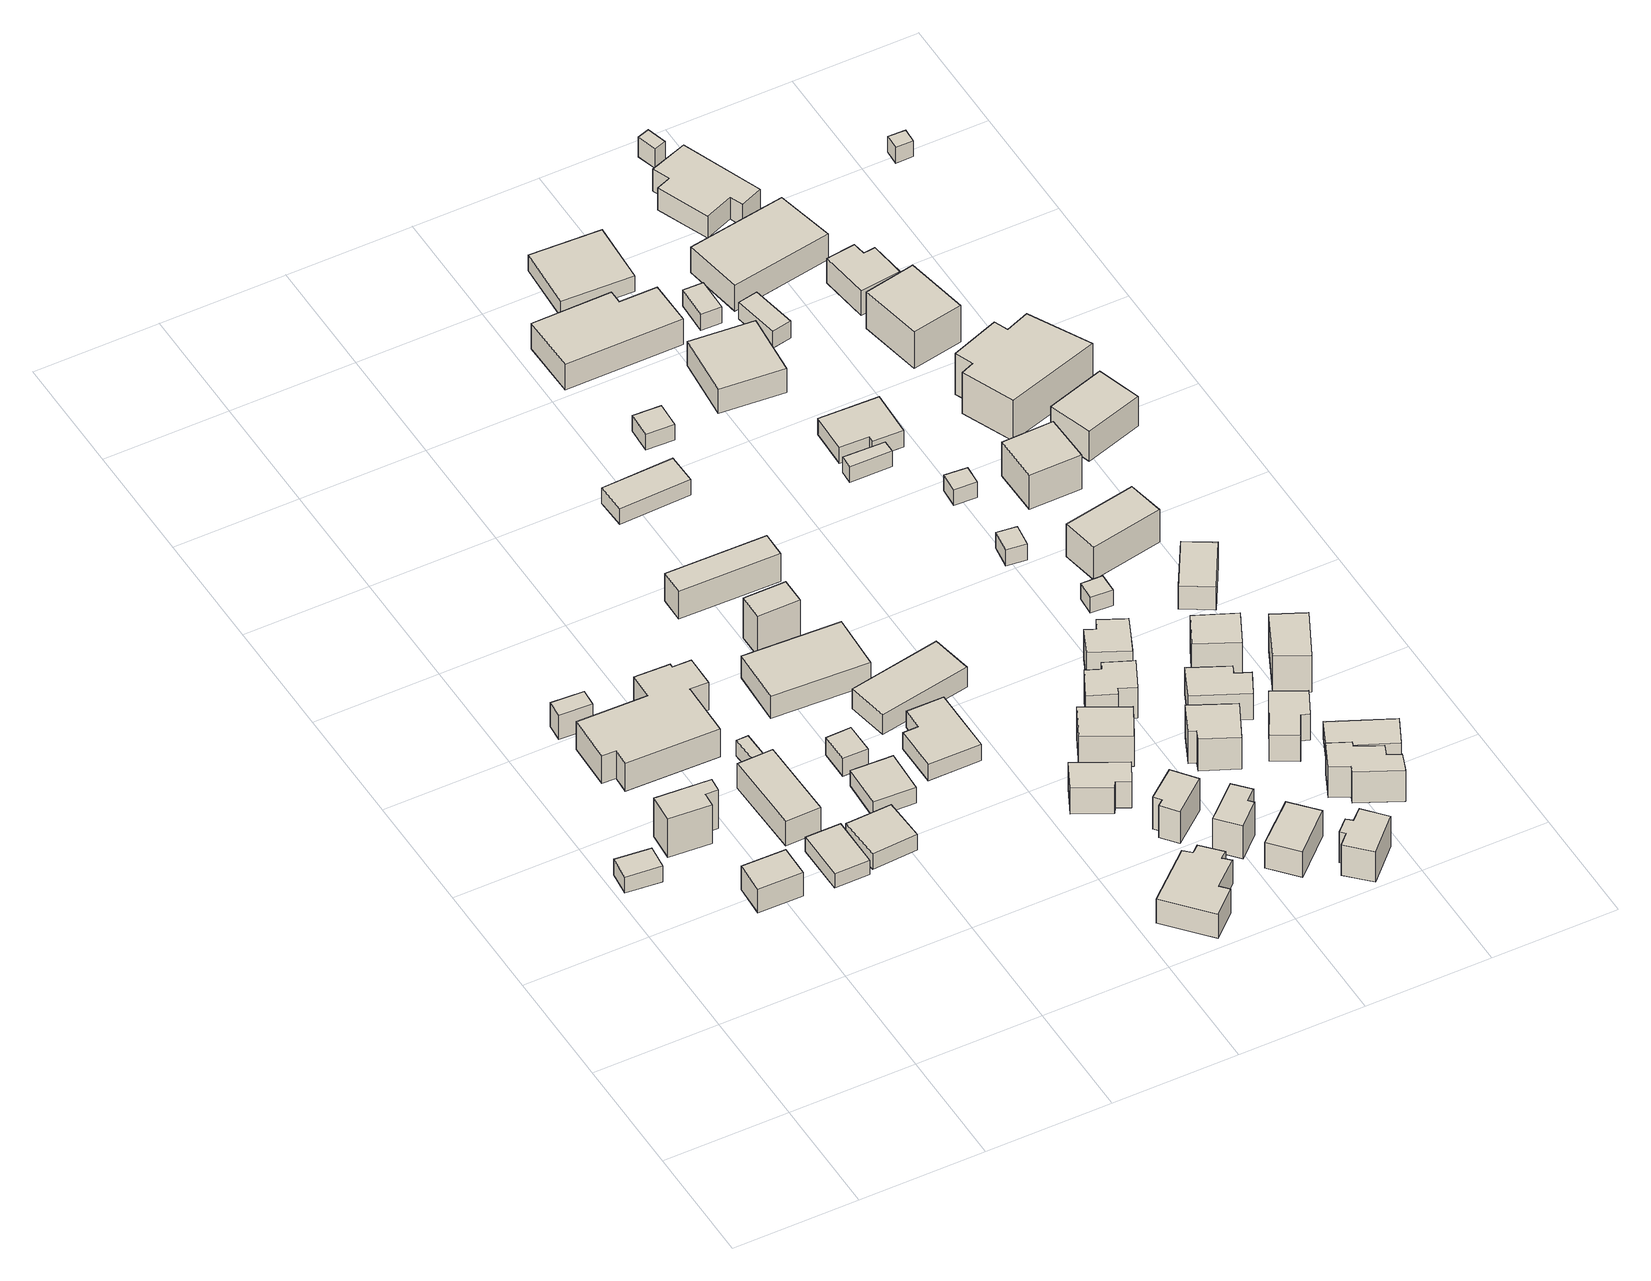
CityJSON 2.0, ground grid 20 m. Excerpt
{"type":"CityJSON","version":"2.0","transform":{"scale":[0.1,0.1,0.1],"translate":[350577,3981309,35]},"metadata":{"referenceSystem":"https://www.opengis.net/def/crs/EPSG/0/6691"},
"CityObjects":{
"building1":{"type":"Building","attributes":{"measuredHeight":3},"geometry":[{"type":"Solid","lod":"1","boundaries":[[[[0,1,2,3]],[[2,4,5,3]],[[1,6,4,2]],[[0,7,6,1]],[[3,5,7,0]],[[4,6,7,5]]]]}]},
"building2":{"type":"Building","attributes":{"荒川水系越辺川洪水浸水想定区域（計画規模）.規模":"L1","荒川水系越辺川洪水浸水想定区域（計画規模）.浸水ランク":"2","荒川水系越辺川洪水浸水想定区域（計画規模）.浸水深":0.8,"荒川水系越辺川洪水浸水想定区域（想定最大規模）.規模":"L2","荒川水系越辺川洪水浸水想定区域（想定最大規模）.浸水ランク":"2","荒川水系越辺川洪水浸水想定区域（想定最大規模）.浸水深":1.49,"measuredHeight":8.4},"geometry":[{"type":"Solid","lod":"1","boundaries":[[[[8,9,10,11,12,13]],[[12,14,15,13]],[[11,16,14,12]],[[10,17,16,11]],[[9,18,17,10]],[[8,19,18,9]],[[13,15,19,8]],[[14,16,17,18,19,15]]]]}]},
"building3":{"type":"Building","attributes":{"荒川水系越辺川洪水浸水想定区域（計画規模）.規模":"L1","荒川水系越辺川洪水浸水想定区域（計画規模）.浸水ランク":"2","荒川水系越辺川洪水浸水想定区域（計画規模）.浸水深":1.07,"荒川水系越辺川洪水浸水想定区域（想定最大規模）.規模":"L2","荒川水系越辺川洪水浸水想定区域（想定最大規模）.浸水ランク":"2","荒川水系越辺川洪水浸水想定区域（想定最大規模）.浸水深":1.75,"荒川水系越辺川洪水浸水想定区域（想定最大規模）.継続時間":19.93,"measuredHeight":5.6},"geometry":[{"type":"Solid","lod":"1","boundaries":[[[[20,21,22,23]],[[22,24,25,23]],[[21,26,24,22]],[[20,27,26,21]],[[23,25,27,20]],[[24,26,27,25]]]]}]},
"building4":{"type":"Building","attributes":{"荒川水系越辺川洪水浸水想定区域（計画規模）.規模":"L1","荒川水系越辺川洪水浸水想定区域（計画規模）.浸水ランク":"2","荒川水系越辺川洪水浸水想定区域（計画規模）.浸水深":1.29,"荒川水系越辺川洪水浸水想定区域（想定最大規模）.規模":"L2","荒川水系越辺川洪水浸水想定区域（想定最大規模）.浸水ランク":"2","荒川水系越辺川洪水浸水想定区域（想定最大規模）.浸水深":1.98,"measuredHeight":4.5},"geometry":[{"type":"Solid","lod":"1","boundaries":[[[[28,29,30,31]],[[30,32,33,31]],[[29,34,32,30]],[[28,35,34,29]],[[31,33,35,28]],[[32,34,35,33]]]]}]},
"building5":{"type":"Building","attributes":{"荒川水系越辺川洪水浸水想定区域（計画規模）.規模":"L1","荒川水系越辺川洪水浸水想定区域（計画規模）.浸水ランク":"2","荒川水系越辺川洪水浸水想定区域（計画規模）.浸水深":1.14,"荒川水系越辺川洪水浸水想定区域（想定最大規模）.規模":"L2","荒川水系越辺川洪水浸水想定区域（想定最大規模）.浸水ランク":"2","荒川水系越辺川洪水浸水想定区域（想定最大規模）.浸水深":1.83,"荒川水系越辺川洪水浸水想定区域（想定最大規模）.継続時間":22.01,"measuredHeight":7.7},"geometry":[{"type":"Solid","lod":"1","boundaries":[[[[36,37,38,39,40,41,42,43,44,45,46,47]],[[46,48,49,47]],[[45,50,48,46]],[[44,51,50,45]],[[43,52,51,44]],[[42,53,52,43]],[[41,54,53,42]],[[40,55,54,41]],[[39,56,55,40]],[[38,57,56,39]],[[37,58,57,38]],[[36,59,58,37]],[[47,49,59,36]],[[48,50,51,52,53,54,55,56,57,58,59,49]]]]}]},
"building6":{"type":"Building","attributes":{"荒川水系越辺川洪水浸水想定区域（計画規模）.規模":"L1","荒川水系越辺川洪水浸水想定区域（計画規模）.浸水ランク":"2","荒川水系越辺川洪水浸水想定区域（計画規模）.浸水深":1.1,"荒川水系越辺川洪水浸水想定区域（想定最大規模）.規模":"L2","荒川水系越辺川洪水浸水想定区域（想定最大規模）.浸水ランク":"2","荒川水系越辺川洪水浸水想定区域（想定最大規模）.浸水深":1.78,"荒川水系越辺川洪水浸水想定区域（想定最大規模）.継続時間":19.93,"measuredHeight":2.7},"geometry":[{"type":"Solid","lod":"1","boundaries":[[[[60,61,62,63]],[[62,64,65,63]],[[61,66,64,62]],[[60,67,66,61]],[[63,65,67,60]],[[64,66,67,65]]]]}]},
"building7":{"type":"Building","attributes":{"荒川水系越辺川洪水浸水想定区域（計画規模）.規模":"L1","荒川水系越辺川洪水浸水想定区域（計画規模）.浸水ランク":"2","荒川水系越辺川洪水浸水想定区域（計画規模）.浸水深":1.2,"荒川水系越辺川洪水浸水想定区域（想定最大規模）.規模":"L2","荒川水系越辺川洪水浸水想定区域（想定最大規模）.浸水ランク":"2","荒川水系越辺川洪水浸水想定区域（想定最大規模）.浸水深":1.89,"荒川水系越辺川洪水浸水想定区域（想定最大規模）.継続時間":21.36,"measuredHeight":5.9},"geometry":[{"type":"Solid","lod":"1","boundaries":[[[[68,69,70,71]],[[70,72,73,71]],[[69,74,72,70]],[[68,75,74,69]],[[71,73,75,68]],[[72,74,75,73]]]]}]},
"building8":{"type":"Building","attributes":{"荒川水系越辺川洪水浸水想定区域（計画規模）.規模":"L1","荒川水系越辺川洪水浸水想定区域（計画規模）.浸水ランク":"2","荒川水系越辺川洪水浸水想定区域（計画規模）.浸水深":1.24,"荒川水系越辺川洪水浸水想定区域（想定最大規模）.規模":"L2","荒川水系越辺川洪水浸水想定区域（想定最大規模）.浸水ランク":"2","荒川水系越辺川洪水浸水想定区域（想定最大規模）.浸水深":1.93,"荒川水系越辺川洪水浸水想定区域（想定最大規模）.継続時間":21.36,"measuredHeight":3},"geometry":[{"type":"Solid","lod":"1","boundaries":[[[[76,77,78,79]],[[78,80,81,79]],[[77,82,80,78]],[[76,83,82,77]],[[79,81,83,76]],[[80,82,83,81]]]]}]},
"building9":{"type":"Building","attributes":{"荒川水系越辺川洪水浸水想定区域（計画規模）.規模":"L1","荒川水系越辺川洪水浸水想定区域（計画規模）.浸水ランク":"2","荒川水系越辺川洪水浸水想定区域（計画規模）.浸水深":1.31,"荒川水系越辺川洪水浸水想定区域（想定最大規模）.規模":"L2","荒川水系越辺川洪水浸水想定区域（想定最大規模）.浸水ランク":"2","荒川水系越辺川洪水浸水想定区域（想定最大規模）.浸水深":1.99,"荒川水系越辺川洪水浸水想定区域（想定最大規模）.継続時間":19.93,"measuredHeight":3},"geometry":[{"type":"Solid","lod":"1","boundaries":[[[[84,85,86,87]],[[86,88,89,87]],[[85,90,88,86]],[[84,91,90,85]],[[87,89,91,84]],[[88,90,91,89]]]]}]},
"building10":{"type":"Building","attributes":{"荒川水系越辺川洪水浸水想定区域（計画規模）.規模":"L1","荒川水系越辺川洪水浸水想定区域（計画規模）.浸水ランク":"2","荒川水系越辺川洪水浸水想定区域（計画規模）.浸水深":1.28,"荒川水系越辺川洪水浸水想定区域（想定最大規模）.規模":"L2","荒川水系越辺川洪水浸水想定区域（想定最大規模）.浸水ランク":"2","荒川水系越辺川洪水浸水想定区域（想定最大規模）.浸水深":1.96,"荒川水系越辺川洪水浸水想定区域（想定最大規模）.継続時間":19.93,"measuredHeight":3},"geometry":[{"type":"Solid","lod":"1","boundaries":[[[[92,93,94,95]],[[94,96,97,95]],[[93,98,96,94]],[[92,99,98,93]],[[95,97,99,92]],[[96,98,99,97]]]]}]},
"building11":{"type":"Building","attributes":{"荒川水系越辺川洪水浸水想定区域（計画規模）.規模":"L1","荒川水系越辺川洪水浸水想定区域（計画規模）.浸水ランク":"2","荒川水系越辺川洪水浸水想定区域（計画規模）.浸水深":1.38,"荒川水系越辺川洪水浸水想定区域（想定最大規模）.規模":"L2","荒川水系越辺川洪水浸水想定区域（想定最大規模）.浸水ランク":"2","荒川水系越辺川洪水浸水想定区域（想定最大規模）.浸水深":2.07,"荒川水系越辺川洪水浸水想定区域（想定最大規模）.継続時間":21.36,"measuredHeight":3.4},"geometry":[{"type":"Solid","lod":"1","boundaries":[[[[100,101,102,103]],[[102,104,105,103]],[[101,106,104,102]],[[100,107,106,101]],[[103,105,107,100]],[[104,106,107,105]]]]}]},
"building12":{"type":"Building","attributes":{"荒川水系越辺川洪水浸水想定区域（計画規模）.規模":"L1","荒川水系越辺川洪水浸水想定区域（計画規模）.浸水ランク":"2","荒川水系越辺川洪水浸水想定区域（計画規模）.浸水深":1.11,"荒川水系越辺川洪水浸水想定区域（想定最大規模）.規模":"L2","荒川水系越辺川洪水浸水想定区域（想定最大規模）.浸水ランク":"2","荒川水系越辺川洪水浸水想定区域（想定最大規模）.浸水深":1.8,"荒川水系越辺川洪水浸水想定区域（想定最大規模）.継続時間":22.01,"measuredHeight":5.2},"geometry":[{"type":"Solid","lod":"1","boundaries":[[[[108,109,110,111]],[[110,112,113,111]],[[109,114,112,110]],[[108,115,114,109]],[[111,113,115,108]],[[112,114,115,113]]]]}]},
"building13":{"type":"Building","attributes":{"荒川水系越辺川洪水浸水想定区域（計画規模）.規模":"L1","荒川水系越辺川洪水浸水想定区域（計画規模）.浸水ランク":"2","荒川水系越辺川洪水浸水想定区域（計画規模）.浸水深":1.32,"荒川水系越辺川洪水浸水想定区域（想定最大規模）.規模":"L2","荒川水系越辺川洪水浸水想定区域（想定最大規模）.浸水ランク":"2","荒川水系越辺川洪水浸水想定区域（想定最大規模）.浸水深":2,"荒川水系越辺川洪水浸水想定区域（想定最大規模）.継続時間":22.01,"measuredHeight":7.7},"geometry":[{"type":"Solid","lod":"1","boundaries":[[[[116,117,118,119]],[[118,120,121,119]],[[117,122,120,118]],[[116,123,122,117]],[[119,121,123,116]],[[120,122,123,121]]]]}]},
"building14":{"type":"Building","attributes":{"荒川水系越辺川洪水浸水想定区域（計画規模）.規模":"L1","荒川水系越辺川洪水浸水想定区域（計画規模）.浸水ランク":"2","荒川水系越辺川洪水浸水想定区域（計画規模）.浸水深":1.25,"荒川水系越辺川洪水浸水想定区域（想定最大規模）.規模":"L2","荒川水系越辺川洪水浸水想定区域（想定最大規模）.浸水ランク":"2","荒川水系越辺川洪水浸水想定区域（想定最大規模）.浸水深":1.94,"荒川水系越辺川洪水浸水想定区域（想定最大規模）.継続時間":20.13,"measuredHeight":3.4},"geometry":[{"type":"Solid","lod":"1","boundaries":[[[[124,125,126,127,128,129]],[[128,130,131,129]],[[127,132,130,128]],[[126,133,132,127]],[[125,134,133,126]],[[124,135,134,125]],[[129,131,135,124]],[[130,132,133,134,135,131]]]]}]},
"building15":{"type":"Building","attributes":{"荒川水系越辺川洪水浸水想定区域（計画規模）.規模":"L1","荒川水系越辺川洪水浸水想定区域（計画規模）.浸水ランク":"2","荒川水系越辺川洪水浸水想定区域（計画規模）.浸水深":1.59,"荒川水系越辺川洪水浸水想定区域（想定最大規模）.規模":"L2","荒川水系越辺川洪水浸水想定区域（想定最大規模）.浸水ランク":"2","荒川水系越辺川洪水浸水想定区域（想定最大規模）.浸水深":2.27,"荒川水系越辺川洪水浸水想定区域（想定最大規模）.継続時間":71,"measuredHeight":7.1},"geometry":[{"type":"Solid","lod":"1","boundaries":[[[[136,137,138,139]],[[138,140,141,139]],[[137,142,140,138]],[[136,143,142,137]],[[139,141,143,136]],[[140,142,143,141]]]]}]},
"building16":{"type":"Building","attributes":{"荒川水系越辺川洪水浸水想定区域（計画規模）.規模":"L1","荒川水系越辺川洪水浸水想定区域（計画規模）.浸水ランク":"2","荒川水系越辺川洪水浸水想定区域（計画規模）.浸水深":1.01,"荒川水系越辺川洪水浸水想定区域（想定最大規模）.規模":"L2","荒川水系越辺川洪水浸水想定区域（想定最大規模）.浸水ランク":"2","荒川水系越辺川洪水浸水想定区域（想定最大規模）.浸水深":1.7,"荒川水系越辺川洪水浸水想定区域（想定最大規模）.継続時間":19.66,"measuredHeight":6.4},"geometry":[{"type":"Solid","lod":"1","boundaries":[[[[144,145,146,147,148,149,150,151,152,153]],[[152,154,155,153]],[[151,156,154,152]],[[150,157,156,151]],[[149,158,157,150]],[[148,159,158,149]],[[147,160,159,148]],[[146,161,160,147]],[[145,162,161,146]],[[144,163,162,145]],[[153,155,163,144]],[[154,156,157,158,159,160,161,162,163,155]]]]}]},
"building17":{"type":"Building","attributes":{"荒川水系越辺川洪水浸水想定区域（計画規模）.規模":"L1","荒川水系越辺川洪水浸水想定区域（計画規模）.浸水ランク":"2","荒川水系越辺川洪水浸水想定区域（計画規模）.浸水深":1.36,"荒川水系越辺川洪水浸水想定区域（想定最大規模）.規模":"L2","荒川水系越辺川洪水浸水想定区域（想定最大規模）.浸水ランク":"2","荒川水系越辺川洪水浸水想定区域（想定最大規模）.浸水深":2.05,"荒川水系越辺川洪水浸水想定区域（想定最大規模）.継続時間":20.13,"measuredHeight":5},"geometry":[{"type":"Solid","lod":"1","boundaries":[[[[164,165,166,167]],[[166,168,169,167]],[[165,170,168,166]],[[164,171,170,165]],[[167,169,171,164]],[[168,170,171,169]]]]}]},
"building18":{"type":"Building","attributes":{"荒川水系越辺川洪水浸水想定区域（計画規模）.規模":"L1","荒川水系越辺川洪水浸水想定区域（計画規模）.浸水ランク":"2","荒川水系越辺川洪水浸水想定区域（計画規模）.浸水深":1.64,"荒川水系越辺川洪水浸水想定区域（想定最大規模）.規模":"L2","荒川水系越辺川洪水浸水想定区域（想定最大規模）.浸水ランク":"2","荒川水系越辺川洪水浸水想定区域（想定最大規模）.浸水深":2.33,"荒川水系越辺川洪水浸水想定区域（想定最大規模）.継続時間":71,"measuredHeight":3},"geometry":[{"type":"Solid","lod":"1","boundaries":[[[[172,173,174,175]],[[174,176,177,175]],[[173,178,176,174]],[[172,179,178,173]],[[175,177,179,172]],[[176,178,179,177]]]]}]},
"building19":{"type":"Building","attributes":{"荒川水系越辺川洪水浸水想定区域（計画規模）.規模":"L1","荒川水系越辺川洪水浸水想定区域（計画規模）.浸水ランク":"2","荒川水系越辺川洪水浸水想定区域（計画規模）.浸水深":0.89,"荒川水系越辺川洪水浸水想定区域（想定最大規模）.規模":"L2","荒川水系越辺川洪水浸水想定区域（想定最大規模）.浸水ランク":"2","荒川水系越辺川洪水浸水想定区域（想定最大規模）.浸水深":1.57,"荒川水系越辺川洪水浸水想定区域（想定最大規模）.継続時間":19.38,"measuredHeight":6.8},"geometry":[{"type":"Solid","lod":"1","boundaries":[[[[180,181,182,183,184,185]],[[184,186,187,185]],[[183,188,186,184]],[[182,189,188,183]],[[181,190,189,182]],[[180,191,190,181]],[[185,187,191,180]],[[186,188,189,190,191,187]]]]}]},
"building20":{"type":"Building","attributes":{"荒川水系越辺川洪水浸水想定区域（計画規模）.規模":"L1","荒川水系越辺川洪水浸水想定区域（計画規模）.浸水ランク":"2","荒川水系越辺川洪水浸水想定区域（計画規模）.浸水深":0.79,"荒川水系越辺川洪水浸水想定区域（想定最大規模）.規模":"L2","荒川水系越辺川洪水浸水想定区域（想定最大規模）.浸水ランク":"2","荒川水系越辺川洪水浸水想定区域（想定最大規模）.浸水深":1.47,"荒川水系越辺川洪水浸水想定区域（想定最大規模）.継続時間":19.66,"measuredHeight":7},"geometry":[{"type":"Solid","lod":"1","boundaries":[[[[192,193,194,195,196,197]],[[196,198,199,197]],[[195,200,198,196]],[[194,201,200,195]],[[193,202,201,194]],[[192,203,202,193]],[[197,199,203,192]],[[198,200,201,202,203,199]]]]}]},
"building21":{"type":"Building","attributes":{"荒川水系越辺川洪水浸水想定区域（計画規模）.規模":"L1","荒川水系越辺川洪水浸水想定区域（計画規模）.浸水ランク":"2","荒川水系越辺川洪水浸水想定区域（計画規模）.浸水深":0.8,"荒川水系越辺川洪水浸水想定区域（想定最大規模）.規模":"L2","荒川水系越辺川洪水浸水想定区域（想定最大規模）.浸水ランク":"2","荒川水系越辺川洪水浸水想定区域（想定最大規模）.浸水深":1.49,"荒川水系越辺川洪水浸水想定区域（想定最大規模）.継続時間":20.11,"measuredHeight":6.3},"geometry":[{"type":"Solid","lod":"1","boundaries":[[[[204,205,206,207,208,209]],[[208,210,211,209]],[[207,212,210,208]],[[206,213,212,207]],[[205,214,213,206]],[[204,215,214,205]],[[209,211,215,204]],[[210,212,213,214,215,211]]]]}]},
"building22":{"type":"Building","attributes":{"荒川水系越辺川洪水浸水想定区域（計画規模）.規模":"L1","荒川水系越辺川洪水浸水想定区域（計画規模）.浸水ランク":"2","荒川水系越辺川洪水浸水想定区域（計画規模）.浸水深":0.78,"荒川水系越辺川洪水浸水想定区域（想定最大規模）.規模":"L2","荒川水系越辺川洪水浸水想定区域（想定最大規模）.浸水ランク":"2","荒川水系越辺川洪水浸水想定区域（想定最大規模）.浸水深":1.46,"荒川水系越辺川洪水浸水想定区域（想定最大規模）.継続時間":19.38,"measuredHeight":6.5},"geometry":[{"type":"Solid","lod":"1","boundaries":[[[[216,217,218,219]],[[218,220,221,219]],[[217,222,220,218]],[[216,223,222,217]],[[219,221,223,216]],[[220,222,223,221]]]]}]},
"building23":{"type":"Building","attributes":{"荒川水系越辺川洪水浸水想定区域（計画規模）.規模":"L1","荒川水系越辺川洪水浸水想定区域（計画規模）.浸水ランク":"2","荒川水系越辺川洪水浸水想定区域（計画規模）.浸水深":1.41,"荒川水系越辺川洪水浸水想定区域（想定最大規模）.規模":"L2","荒川水系越辺川洪水浸水想定区域（想定最大規模）.浸水ランク":"2","荒川水系越辺川洪水浸水想定区域（想定最大規模）.浸水深":2.1,"荒川水系越辺川洪水浸水想定区域（想定最大規模）.継続時間":71.58,"measuredHeight":3},"geometry":[{"type":"Solid","lod":"1","boundaries":[[[[224,225,226,227]],[[226,228,229,227]],[[225,230,228,226]],[[224,231,230,225]],[[227,229,231,224]],[[228,230,231,229]]]]}]},
"building24":{"type":"Building","attributes":{"荒川水系越辺川洪水浸水想定区域（計画規模）.規模":"L1","荒川水系越辺川洪水浸水想定区域（計画規模）.浸水ランク":"2","荒川水系越辺川洪水浸水想定区域（計画規模）.浸水深":0.83,"荒川水系越辺川洪水浸水想定区域（想定最大規模）.規模":"L2","荒川水系越辺川洪水浸水想定区域（想定最大規模）.浸水ランク":"2","荒川水系越辺川洪水浸水想定区域（想定最大規模）.浸水深":1.51,"荒川水系越辺川洪水浸水想定区域（想定最大規模）.継続時間":20.11,"measuredHeight":6.6},"geometry":[{"type":"Solid","lod":"1","boundaries":[[[[232,233,234,235]],[[234,236,237,235]],[[233,238,236,234]],[[232,239,238,233]],[[235,237,239,232]],[[236,238,239,237]]]]}]},
"building25":{"type":"Building","attributes":{"荒川水系越辺川洪水浸水想定区域（計画規模）.規模":"L1","荒川水系越辺川洪水浸水想定区域（計画規模）.浸水ランク":"2","荒川水系越辺川洪水浸水想定区域（計画規模）.浸水深":1.09,"荒川水系越辺川洪水浸水想定区域（想定最大規模）.規模":"L2","荒川水系越辺川洪水浸水想定区域（想定最大規模）.浸水ランク":"2","荒川水系越辺川洪水浸水想定区域（想定最大規模）.浸水深":1.77,"荒川水系越辺川洪水浸水想定区域（想定最大規模）.継続時間":17.11,"measuredHeight":6.7},"geometry":[{"type":"Solid","lod":"1","boundaries":[[[[240,241,242,243,244,245,246,247]],[[246,248,249,247]],[[245,250,248,246]],[[244,251,250,245]],[[243,252,251,244]],[[242,253,252,243]],[[241,254,253,242]],[[240,255,254,241]],[[247,249,255,240]],[[248,250,251,252,253,254,255,249]]]]}]},
"building26":{"type":"Building","attributes":{"荒川水系越辺川洪水浸水想定区域（計画規模）.規模":"L1","荒川水系越辺川洪水浸水想定区域（計画規模）.浸水ランク":"2","荒川水系越辺川洪水浸水想定区域（計画規模）.浸水深":0.86,"荒川水系越辺川洪水浸水想定区域（想定最大規模）.規模":"L2","荒川水系越辺川洪水浸水想定区域（想定最大規模）.浸水ランク":"2","荒川水系越辺川洪水浸水想定区域（想定最大規模）.浸水深":1.54,"荒川水系越辺川洪水浸水想定区域（想定最大規模）.継続時間":20.11,"measuredHeight":6.7},"geometry":[{"type":"Solid","lod":"1","boundaries":[[[[256,257,258,259,260,261,262,263]],[[262,264,265,263]],[[261,266,264,262]],[[260,267,266,261]],[[259,268,267,260]],[[258,269,268,259]],[[257,270,269,258]],[[256,271,270,257]],[[263,265,271,256]],[[264,266,267,268,269,270,271,265]]]]}]},
"building27":{"type":"Building","attributes":{"荒川水系越辺川洪水浸水想定区域（計画規模）.規模":"L1","荒川水系越辺川洪水浸水想定区域（計画規模）.浸水ランク":"2","荒川水系越辺川洪水浸水想定区域（計画規模）.浸水深":1.95,"荒川水系越辺川洪水浸水想定区域（想定最大規模）.規模":"L2","荒川水系越辺川洪水浸水想定区域（想定最大規模）.浸水ランク":"2","荒川水系越辺川洪水浸水想定区域（想定最大規模）.浸水深":2.64,"荒川水系越辺川洪水浸水想定区域（想定最大規模）.継続時間":21.63,"measuredHeight":6.8},"geometry":[{"type":"Solid","lod":"1","boundaries":[[[[272,273,274,275,276,277]],[[276,278,279,277]],[[275,280,278,276]],[[274,281,280,275]],[[273,282,281,274]],[[272,283,282,273]],[[277,279,283,272]],[[278,280,281,282,283,279]]]]}]},
"building28":{"type":"Building","attributes":{"荒川水系越辺川洪水浸水想定区域（計画規模）.規模":"L1","荒川水系越辺川洪水浸水想定区域（計画規模）.浸水ランク":"2","荒川水系越辺川洪水浸水想定区域（計画規模）.浸水深":0.68,"荒川水系越辺川洪水浸水想定区域（想定最大規模）.規模":"L2","荒川水系越辺川洪水浸水想定区域（想定最大規模）.浸水ランク":"2","荒川水系越辺川洪水浸水想定区域（想定最大規模）.浸水深":1.36,"荒川水系越辺川洪水浸水想定区域（想定最大規模）.継続時間":17.11,"measuredHeight":6.8},"geometry":[{"type":"Solid","lod":"1","boundaries":[[[[284,285,286,287,288,289]],[[288,290,291,289]],[[287,292,290,288]],[[286,293,292,287]],[[285,294,293,286]],[[284,295,294,285]],[[289,291,295,284]],[[290,292,293,294,295,291]]]]}]},
"building29":{"type":"Building","attributes":{"荒川水系越辺川洪水浸水想定区域（計画規模）.規模":"L1","荒川水系越辺川洪水浸水想定区域（計画規模）.浸水ランク":"2","荒川水系越辺川洪水浸水想定区域（計画規模）.浸水深":0.9,"荒川水系越辺川洪水浸水想定区域（想定最大規模）.規模":"L2","荒川水系越辺川洪水浸水想定区域（想定最大規模）.浸水ランク":"2","荒川水系越辺川洪水浸水想定区域（想定最大規模）.浸水深":1.59,"荒川水系越辺川洪水浸水想定区域（想定最大規模）.継続時間":20.76,"measuredHeight":5.9},"geometry":[{"type":"Solid","lod":"1","boundaries":[[[[296,297,298,299,300,301]],[[300,302,303,301]],[[299,304,302,300]],[[298,305,304,299]],[[297,306,305,298]],[[296,307,306,297]],[[301,303,307,296]],[[302,304,305,306,307,303]]]]}]},
"building30":{"type":"Building","attributes":{"荒川水系越辺川洪水浸水想定区域（計画規模）.規模":"L1","荒川水系越辺川洪水浸水想定区域（計画規模）.浸水ランク":"2","荒川水系越辺川洪水浸水想定区域（計画規模）.浸水深":1.75,"荒川水系越辺川洪水浸水想定区域（想定最大規模）.規模":"L2","荒川水系越辺川洪水浸水想定区域（想定最大規模）.浸水ランク":"2","荒川水系越辺川洪水浸水想定区域（想定最大規模）.浸水深":2.44,"荒川水系越辺川洪水浸水想定区域（想定最大規模）.継続時間":21.63,"measuredHeight":3.3},"geometry":[{"type":"Solid","lod":"1","boundaries":[[[[308,309,310,311]],[[310,312,313,311]],[[309,314,312,310]],[[308,315,314,309]],[[311,313,315,308]],[[312,314,315,313]]]]}]},
"building31":{"type":"Building","attributes":{"荒川水系越辺川洪水浸水想定区域（計画規模）.規模":"L1","荒川水系越辺川洪水浸水想定区域（計画規模）.浸水ランク":"2","荒川水系越辺川洪水浸水想定区域（計画規模）.浸水深":0.86,"荒川水系越辺川洪水浸水想定区域（想定最大規模）.規模":"L2","荒川水系越辺川洪水浸水想定区域（想定最大規模）.浸水ランク":"2","荒川水系越辺川洪水浸水想定区域（想定最大規模）.浸水深":1.54,"荒川水系越辺川洪水浸水想定区域（想定最大規模）.継続時間":17.11,"measuredHeight":7},"geometry":[{"type":"Solid","lod":"1","boundaries":[[[[316,317,318,319,320,321]],[[320,322,323,321]],[[319,324,322,320]],[[318,325,324,319]],[[317,326,325,318]],[[316,327,326,317]],[[321,323,327,316]],[[322,324,325,326,327,323]]]]}]},
"building32":{"type":"Building","attributes":{"荒川水系越辺川洪水浸水想定区域（計画規模）.規模":"L1","荒川水系越辺川洪水浸水想定区域（計画規模）.浸水ランク":"2","荒川水系越辺川洪水浸水想定区域（計画規模）.浸水深":1.48,"荒川水系越辺川洪水浸水想定区域（想定最大規模）.規模":"L2","荒川水系越辺川洪水浸水想定区域（想定最大規模）.浸水ランク":"2","荒川水系越辺川洪水浸水想定区域（想定最大規模）.浸水深":2.17,"荒川水系越辺川洪水浸水想定区域（想定最大規模）.継続時間":69.43,"measuredHeight":3},"geometry":[{"type":"Solid","lod":"1","boundaries":[[[[328,329,330,331]],[[330,332,333,331]],[[329,334,332,330]],[[328,335,334,329]],[[331,333,335,328]],[[332,334,335,333]]]]}]},
"building33":{"type":"Building","attributes":{"荒川水系越辺川洪水浸水想定区域（計画規模）.規模":"L1","荒川水系越辺川洪水浸水想定区域（計画規模）.浸水ランク":"2","荒川水系越辺川洪水浸水想定区域（計画規模）.浸水深":1.59,"荒川水系越辺川洪水浸水想定区域（想定最大規模）.規模":"L2","荒川水系越辺川洪水浸水想定区域（想定最大規模）.浸水ランク":"2","荒川水系越辺川洪水浸水想定区域（想定最大規模）.浸水深":2.28,"荒川水系越辺川洪水浸水想定区域（想定最大規模）.継続時間":69.81,"measuredHeight":6.2},"geometry":[{"type":"Solid","lod":"1","boundaries":[[[[336,337,338,339]],[[338,340,341,339]],[[337,342,340,338]],[[336,343,342,337]],[[339,341,343,336]],[[340,342,343,341]]]]}]},
"building34":{"type":"Building","attributes":{"荒川水系越辺川洪水浸水想定区域（計画規模）.規模":"L1","荒川水系越辺川洪水浸水想定区域（計画規模）.浸水ランク":"2","荒川水系越辺川洪水浸水想定区域（計画規模）.浸水深":1.31,"荒川水系越辺川洪水浸水想定区域（想定最大規模）.規模":"L2","荒川水系越辺川洪水浸水想定区域（想定最大規模）.浸水ランク":"2","荒川水系越辺川洪水浸水想定区域（想定最大規模）.浸水深":1.99,"荒川水系越辺川洪水浸水想定区域（想定最大規模）.継続時間":18.33,"measuredHeight":3},"geometry":[{"type":"Solid","lod":"1","boundaries":[[[[344,345,346,347]],[[346,348,349,347]],[[345,350,348,346]],[[344,351,350,345]],[[347,349,351,344]],[[348,350,351,349]]]]}]},
"building35":{"type":"Building","attributes":{"荒川水系越辺川洪水浸水想定区域（計画規模）.規模":"L1","荒川水系越辺川洪水浸水想定区域（計画規模）.浸水ランク":"2","荒川水系越辺川洪水浸水想定区域（計画規模）.浸水深":0.82,"荒川水系越辺川洪水浸水想定区域（想定最大規模）.規模":"L2","荒川水系越辺川洪水浸水想定区域（想定最大規模）.浸水ランク":"2","荒川水系越辺川洪水浸水想定区域（想定最大規模）.浸水深":1.51,"荒川水系越辺川洪水浸水想定区域（想定最大規模）.継続時間":17.11,"measuredHeight":6.9},"geometry":[{"type":"Solid","lod":"1","boundaries":[[[[352,353,354,355,356,357]],[[356,358,359,357]],[[355,360,358,356]],[[354,361,360,355]],[[353,362,361,354]],[[352,363,362,353]],[[357,359,363,352]],[[358,360,361,362,363,359]]]]}]},
"building36":{"type":"Building","attributes":{"荒川水系越辺川洪水浸水想定区域（計画規模）.規模":"L1","荒川水系越辺川洪水浸水想定区域（計画規模）.浸水ランク":"2","荒川水系越辺川洪水浸水想定区域（計画規模）.浸水深":0.92,"荒川水系越辺川洪水浸水想定区域（想定最大規模）.規模":"L2","荒川水系越辺川洪水浸水想定区域（想定最大規模）.浸水ランク":"2","荒川水系越辺川洪水浸水想定区域（想定最大規模）.浸水深":1.6,"荒川水系越辺川洪水浸水想定区域（想定最大規模）.継続時間":20.11,"measuredHeight":6.9},"geometry":[{"type":"Solid","lod":"1","boundaries":[[[[364,365,366,367,368,369,370,371,372,373]],[[372,374,375,373]],[[371,376,374,372]],[[370,377,376,371]],[[369,378,377,370]],[[368,379,378,369]],[[367,380,379,368]],[[366,381,380,367]],[[365,382,381,366]],[[364,383,382,365]],[[373,375,383,364]],[[374,376,377,378,379,380,381,382,383,375]]]]}]},
"building37":{"type":"Building","attributes":{"荒川水系越辺川洪水浸水想定区域（計画規模）.規模":"L1","荒川水系越辺川洪水浸水想定区域（計画規模）.浸水ランク":"2","荒川水系越辺川洪水浸水想定区域（計画規模）.浸水深":0.8,"荒川水系越辺川洪水浸水想定区域（想定最大規模）.規模":"L2","荒川水系越辺川洪水浸水想定区域（想定最大規模）.浸水ランク":"2","荒川水系越辺川洪水浸水想定区域（想定最大規模）.浸水深":1.48,"荒川水系越辺川洪水浸水想定区域（想定最大規模）.継続時間":20.76,"measuredHeight":3},"geometry":[{"type":"Solid","lod":"1","boundaries":[[[[384,385,386,387]],[[386,388,389,387]],[[385,390,388,386]],[[384,391,390,385]],[[387,389,391,384]],[[388,390,391,389]]]]}]},
"building38":{"type":"Building","attributes":{"荒川水系越辺川洪水浸水想定区域（計画規模）.規模":"L1","荒川水系越辺川洪水浸水想定区域（計画規模）.浸水ランク":"2","荒川水系越辺川洪水浸水想定区域（計画規模）.浸水深":1.5,"荒川水系越辺川洪水浸水想定区域（想定最大規模）.規模":"L2","荒川水系越辺川洪水浸水想定区域（想定最大規模）.浸水ランク":"2","荒川水系越辺川洪水浸水想定区域（想定最大規模）.浸水深":2.19,"荒川水系越辺川洪水浸水想定区域（想定最大規模）.継続時間":69.43,"measuredHeight":3.5},"geometry":[{"type":"Solid","lod":"1","boundaries":[[[[392,393,394,395,396,397]],[[396,398,399,397]],[[395,400,398,396]],[[394,401,400,395]],[[393,402,401,394]],[[392,403,402,393]],[[397,399,403,392]],[[398,400,401,402,403,399]]]]}]},
"building39":{"type":"Building","attributes":{"荒川水系越辺川洪水浸水想定区域（計画規模）.規模":"L1","荒川水系越辺川洪水浸水想定区域（計画規模）.浸水ランク":"2","荒川水系越辺川洪水浸水想定区域（計画規模）.浸水深":1.3,"荒川水系越辺川洪水浸水想定区域（想定最大規模）.規模":"L2","荒川水系越辺川洪水浸水想定区域（想定最大規模）.浸水ランク":"2","荒川水系越辺川洪水浸水想定区域（想定最大規模）.浸水深":1.98,"荒川水系越辺川洪水浸水想定区域（想定最大規模）.継続時間":18.78,"measuredHeight":3},"geometry":[{"type":"Solid","lod":"1","boundaries":[[[[404,405,406,407]],[[406,408,409,407]],[[405,410,408,406]],[[404,411,410,405]],[[407,409,411,404]],[[408,410,411,409]]]]}]},
"building40":{"type":"Building","attributes":{"荒川水系越辺川洪水浸水想定区域（計画規模）.規模":"L1","荒川水系越辺川洪水浸水想定区域（計画規模）.浸水ランク":"2","荒川水系越辺川洪水浸水想定区域（計画規模）.浸水深":0.8,"荒川水系越辺川洪水浸水想定区域（想定最大規模）.規模":"L2","荒川水系越辺川洪水浸水想定区域（想定最大規模）.浸水ランク":"2","荒川水系越辺川洪水浸水想定区域（想定最大規模）.浸水深":1.48,"荒川水系越辺川洪水浸水想定区域（想定最大規模）.継続時間":20.76,"measuredHeight":7.6},"geometry":[{"type":"Solid","lod":"1","boundaries":[[[[412,413,414,415]],[[414,416,417,415]],[[413,418,416,414]],[[412,419,418,413]],[[415,417,419,412]],[[416,418,419,417]]]]}]},
"building41":{"type":"Building","attributes":{"荒川水系越辺川洪水浸水想定区域（計画規模）.規模":"L1","荒川水系越辺川洪水浸水想定区域（計画規模）.浸水ランク":"2","荒川水系越辺川洪水浸水想定区域（計画規模）.浸水深":1.65,"荒川水系越辺川洪水浸水想定区域（想定最大規模）.規模":"L2","荒川水系越辺川洪水浸水想定区域（想定最大規模）.浸水ランク":"2","荒川水系越辺川洪水浸水想定区域（想定最大規模）.浸水深":2.34,"荒川水系越辺川洪水浸水想定区域（想定最大規模）.継続時間":21.63,"measuredHeight":3.1},"geometry":[{"type":"Solid","lod":"1","boundaries":[[[[420,421,422,423]],[[422,424,425,423]],[[421,426,424,422]],[[420,427,426,421]],[[423,425,427,420]],[[424,426,427,425]]]]}]},
"building42":{"type":"Building","attributes":{"荒川水系越辺川洪水浸水想定区域（計画規模）.規模":"L1","荒川水系越辺川洪水浸水想定区域（計画規模）.浸水ランク":"2","荒川水系越辺川洪水浸水想定区域（計画規模）.浸水深":1.02,"荒川水系越辺川洪水浸水想定区域（想定最大規模）.規模":"L2","荒川水系越辺川洪水浸水想定区域（想定最大規模）.浸水ランク":"2","荒川水系越辺川洪水浸水想定区域（想定最大規模）.浸水深":1.7,"荒川水系越辺川洪水浸水想定区域（想定最大規模）.継続時間":72.16,"measuredHeight":3},"geometry":[{"type":"Solid","lod":"1","boundaries":[[[[428,429,430,431]],[[430,432,433,431]],[[429,434,432,430]],[[428,435,434,429]],[[431,433,435,428]],[[432,434,435,433]]]]}]},
"building43":{"type":"Building","attributes":{"荒川水系越辺川洪水浸水想定区域（計画規模）.規模":"L1","荒川水系越辺川洪水浸水想定区域（計画規模）.浸水ランク":"2","荒川水系越辺川洪水浸水想定区域（計画規模）.浸水深":1.58,"荒川水系越辺川洪水浸水想定区域（想定最大規模）.規模":"L2","荒川水系越辺川洪水浸水想定区域（想定最大規模）.浸水ランク":"2","荒川水系越辺川洪水浸水想定区域（想定最大規模）.浸水深":2.27,"荒川水系越辺川洪水浸水想定区域（想定最大規模）.継続時間":69.81,"measuredHeight":3.2},"geometry":[{"type":"Solid","lod":"1","boundaries":[[[[436,437,438,439]],[[438,440,441,439]],[[437,442,440,438]],[[436,443,442,437]],[[439,441,443,436]],[[440,442,443,441]]]]}]},
"building44":{"type":"Building","attributes":{"荒川水系越辺川洪水浸水想定区域（計画規模）.規模":"L1","荒川水系越辺川洪水浸水想定区域（計画規模）.浸水ランク":"2","荒川水系越辺川洪水浸水想定区域（計画規模）.浸水深":0.8,"荒川水系越辺川洪水浸水想定区域（想定最大規模）.規模":"L2","荒川水系越辺川洪水浸水想定区域（想定最大規模）.浸水ランク":"2","荒川水系越辺川洪水浸水想定区域（想定最大規模）.浸水深":1.48,"荒川水系越辺川洪水浸水想定区域（想定最大規模）.継続時間":17.11,"measuredHeight":7.5},"geometry":[{"type":"Solid","lod":"1","boundaries":[[[[444,445,446,447]],[[446,448,449,447]],[[445,450,448,446]],[[444,451,450,445]],[[447,449,451,444]],[[448,450,451,449]]]]}]},
"building45":{"type":"Building","attributes":{"荒川水系越辺川洪水浸水想定区域（計画規模）.規模":"L1","荒川水系越辺川洪水浸水想定区域（計画規模）.浸水ランク":"2","荒川水系越辺川洪水浸水想定区域（計画規模）.浸水深":0.9,"荒川水系越辺川洪水浸水想定区域（想定最大規模）.規模":"L2","荒川水系越辺川洪水浸水想定区域（想定最大規模）.浸水ランク":"2","荒川水系越辺川洪水浸水想定区域（想定最大規模）.浸水深":1.59,"荒川水系越辺川洪水浸水想定区域（想定最大規模）.継続時間":18.33,"measuredHeight":7.7},"geometry":[{"type":"Solid","lod":"1","boundaries":[[[[452,453,454,455]],[[454,456,457,455]],[[453,458,456,454]],[[452,459,458,453]],[[455,457,459,452]],[[456,458,459,457]]]]}]},
"building46":{"type":"Building","attributes":{"荒川水系越辺川洪水浸水想定区域（計画規模）.規模":"L1","荒川水系越辺川洪水浸水想定区域（計画規模）.浸水ランク":"2","荒川水系越辺川洪水浸水想定区域（計画規模）.浸水深":0.88,"荒川水系越辺川洪水浸水想定区域（想定最大規模）.規模":"L2","荒川水系越辺川洪水浸水想定区域（想定最大規模）.浸水ランク":"2","荒川水系越辺川洪水浸水想定区域（想定最大規模）.浸水深":1.57,"荒川水系越辺川洪水浸水想定区域（想定最大規模）.継続時間":18.33,"measuredHeight":7.7},"geometry":[{"type":"Solid","lod":"1","boundaries":[[[[460,461,462,463]],[[462,464,465,463]],[[461,466,464,462]],[[460,467,466,461]],[[463,465,467,460]],[[464,466,467,465]]]]}]},
"building47":{"type":"Building","attributes":{"荒川水系越辺川洪水浸水想定区域（計画規模）.規模":"L1","荒川水系越辺川洪水浸水想定区域（計画規模）.浸水ランク":"2","荒川水系越辺川洪水浸水想定区域（計画規模）.浸水深":0.97,"荒川水系越辺川洪水浸水想定区域（想定最大規模）.規模":"L2","荒川水系越辺川洪水浸水想定区域（想定最大規模）.浸水ランク":"2","荒川水系越辺川洪水浸水想定区域（想定最大規模）.浸水深":1.65,"荒川水系越辺川洪水浸水想定区域（想定最大規模）.継続時間":20.76,"measuredHeight":6.1},"geometry":[{"type":"Solid","lod":"1","boundaries":[[[[468,469,470,471]],[[470,472,473,471]],[[469,474,472,470]],[[468,475,474,469]],[[471,473,475,468]],[[472,474,475,473]]]]}]},
"building48":{"type":"Building","attributes":{"荒川水系越辺川洪水浸水想定区域（計画規模）.規模":"L1","荒川水系越辺川洪水浸水想定区域（計画規模）.浸水ランク":"2","荒川水系越辺川洪水浸水想定区域（計画規模）.浸水深":1.64,"荒川水系越辺川洪水浸水想定区域（想定最大規模）.規模":"L2","荒川水系越辺川洪水浸水想定区域（想定最大規模）.浸水ランク":"2","荒川水系越辺川洪水浸水想定区域（想定最大規模）.浸水深":2.34,"荒川水系越辺川洪水浸水想定区域（想定最大規模）.継続時間":21.63,"measuredHeight":6.9},"geometry":[{"type":"Solid","lod":"1","boundaries":[[[[476,477,478,479]],[[478,480,481,479]],[[477,482,480,478]],[[476,483,482,477]],[[479,481,483,476]],[[480,482,483,481]]]]}]},
"building49":{"type":"Building","attributes":{"荒川水系越辺川洪水浸水想定区域（計画規模）.規模":"L1","荒川水系越辺川洪水浸水想定区域（計画規模）.浸水ランク":"2","荒川水系越辺川洪水浸水想定区域（計画規模）.浸水深":0.67,"荒川水系越辺川洪水浸水想定区域（想定最大規模）.規模":"L2","荒川水系越辺川洪水浸水想定区域（想定最大規模）.浸水ランク":"2","荒川水系越辺川洪水浸水想定区域（想定最大規模）.浸水深":1.37,"荒川水系越辺川洪水浸水想定区域（想定最大規模）.継続時間":5.15,"measuredHeight":5.4},"geometry":[{"type":"Solid","lod":"1","boundaries":[[[[484,485,486,487,488,489,490,491]],[[490,492,493,491]],[[489,494,492,490]],[[488,495,494,489]],[[487,496,495,488]],[[486,497,496,487]],[[485,498,497,486]],[[484,499,498,485]],[[491,493,499,484]],[[492,494,495,496,497,498,499,493]]]]}]},
"building50":{"type":"Building","attributes":{"荒川水系越辺川洪水浸水想定区域（計画規模）.規模":"L1","荒川水系越辺川洪水浸水想定区域（計画規模）.浸水ランク":"1","荒川水系越辺川洪水浸水想定区域（計画規模）.浸水深":0.35,"荒川水系越辺川洪水浸水想定区域（想定最大規模）.規模":"L2","荒川水系越辺川洪水浸水想定区域（想定最大規模）.浸水ランク":"1","荒川水系越辺川洪水浸水想定区域（想定最大規模）.浸水深":0.49,"荒川水系越辺川洪水浸水想定区域（想定最大規模）.継続時間":5.15,"measuredHeight":3.8},"geometry":[{"type":"Solid","lod":"1","boundaries":[[[[500,501,502,503]],[[502,504,505,503]],[[501,506,504,502]],[[500,507,506,501]],[[503,505,507,500]],[[504,506,507,505]]]]}]},
"building51":{"type":"Building","attributes":{"荒川水系越辺川洪水浸水想定区域（計画規模）.規模":"L1","荒川水系越辺川洪水浸水想定区域（計画規模）.浸水ランク":"2","荒川水系越辺川洪水浸水想定区域（計画規模）.浸水深":1.36,"荒川水系越辺川洪水浸水想定区域（想定最大規模）.規模":"L2","荒川水系越辺川洪水浸水想定区域（想定最大規模）.浸水ランク":"2","荒川水系越辺川洪水浸水想定区域（想定最大規模）.浸水深":2.05,"荒川水系越辺川洪水浸水想定区域（想定最大規模）.継続時間":20.7,"measuredHeight":7},"geometry":[{"type":"Solid","lod":"1","boundaries":[[[[508,509,510,511]],[[510,512,513,511]],[[509,514,512,510]],[[508,515,514,509]],[[511,513,515,508]],[[512,514,515,513]]]]}]},
"building52":{"type":"Building","attributes":{"荒川水系越辺川洪水浸水想定区域（計画規模）.規模":"L1","荒川水系越辺川洪水浸水想定区域（計画規模）.浸水ランク":"2","荒川水系越辺川洪水浸水想定区域（計画規模）.浸水深":1.13,"荒川水系越辺川洪水浸水想定区域（想定最大規模）.規模":"L2","荒川水系越辺川洪水浸水想定区域（想定最大規模）.浸水ランク":"2","荒川水系越辺川洪水浸水想定区域（想定最大規模）.浸水深":1.82,"荒川水系越辺川洪水浸水想定区域（想定最大規模）.継続時間":20.7,"measuredHeight":6.2},"geometry":[{"type":"Solid","lod":"1","boundaries":[[[[516,517,518,519,520,521]],[[520,522,523,521]],[[519,524,522,520]],[[518,525,524,519]],[[517,526,525,518]],[[516,527,526,517]],[[521,523,527,516]],[[522,524,525,526,527,523]]]]}]},
"building53":{"type":"Building","attributes":{"荒川水系越辺川洪水浸水想定区域（計画規模）.規模":"L1","荒川水系越辺川洪水浸水想定区域（計画規模）.浸水ランク":"2","荒川水系越辺川洪水浸水想定区域（計画規模）.浸水深":0.7,"荒川水系越辺川洪水浸水想定区域（想定最大規模）.規模":"L2","荒川水系越辺川洪水浸水想定区域（想定最大規模）.浸水ランク":"2","荒川水系越辺川洪水浸水想定区域（想定最大規模）.浸水深":1.39,"荒川水系越辺川洪水浸水想定区域（想定最大規模）.継続時間":18.78,"measuredHeight":9.4},"geometry":[{"type":"Solid","lod":"1","boundaries":[[[[528,529,530,531,532,533,534,535]],[[534,536,537,535]],[[533,538,536,534]],[[532,539,538,533]],[[531,540,539,532]],[[530,541,540,531]],[[529,542,541,530]],[[528,543,542,529]],[[535,537,543,528]],[[536,538,539,540,541,542,543,537]]]]}]},
"building54":{"type":"Building","attributes":{"荒川水系越辺川洪水浸水想定区域（計画規模）.規模":"L1","荒川水系越辺川洪水浸水想定区域（計画規模）.浸水ランク":"2","荒川水系越辺川洪水浸水想定区域（計画規模）.浸水深":0.98,"荒川水系越辺川洪水浸水想定区域（想定最大規模）.規模":"L2","荒川水系越辺川洪水浸水想定区域（想定最大規模）.浸水ランク":"2","荒川水系越辺川洪水浸水想定区域（想定最大規模）.浸水深":1.67,"荒川水系越辺川洪水浸水想定区域（想定最大規模）.継続時間":18.78,"measuredHeight":7.7},"geometry":[{"type":"Solid","lod":"1","boundaries":[[[[544,545,546,547]],[[546,548,549,547]],[[545,550,548,546]],[[544,551,550,545]],[[547,549,551,544]],[[548,550,551,549]]]]}]},
"building55":{"type":"Building","attributes":{"荒川水系越辺川洪水浸水想定区域（計画規模）.規模":"L1","荒川水系越辺川洪水浸水想定区域（計画規模）.浸水ランク":"2","荒川水系越辺川洪水浸水想定区域（計画規模）.浸水深":2.03,"荒川水系越辺川洪水浸水想定区域（想定最大規模）.規模":"L2","荒川水系越辺川洪水浸水想定区域（想定最大規模）.浸水ランク":"2","荒川水系越辺川洪水浸水想定区域（想定最大規模）.浸水深":2.73,"荒川水系越辺川洪水浸水想定区域（想定最大規模）.継続時間":21.9,"measuredHeight":3},"geometry":[{"type":"Solid","lod":"1","boundaries":[[[[552,553,554,555]],[[554,556,557,555]],[[553,558,556,554]],[[552,559,558,553]],[[555,557,559,552]],[[556,558,559,557]]]]}]}
},
"vertices":[
[70,518,14],[66,479,14],[9,485,14],[13,524,14],[9,485,44],[13,524,44],[66,479,44],[70,518,44],
[163,514,13],[96,519,13],[99,565,13],[187,559,13],[185,536,13],[165,537,13],[185,536,87],[165,537,87],[187,559,87],[99,565,87],[96,519,87],[163,514,87],
[223,362,12],[152,363,12],[154,415,12],[224,414,12],[154,415,57],[224,414,57],[152,363,57],[223,362,57],
[135,829,7],[133,801,7],[81,804,7],[83,832,7],[81,804,53],[83,832,53],[133,801,53],[135,829,53],
[203,770,10],[204,812,10],[260,810,10],[260,804,10],[290,803,10],[289,752,10],[260,753,10],[258,663,10],[110,666,10],[111,694,10],[89,695,10],[91,772,10],[89,695,63],[91,772,63],[111,694,63],[110,666,63],[258,663,63],[260,753,63],[289,752,63],[290,803,63],[260,804,63],[260,810,63],[204,812,63],[203,770,63],
[325,440,11],[325,356,11],[269,356,11],[269,440,11],[269,356,38],[269,440,38],[325,356,38],[325,440,38],
[304,596,12],[306,462,12],[250,461,12],[247,595,12],[250,461,59],[247,595,59],[306,462,59],[304,596,59],
[296,652,12],[297,605,12],[279,606,12],[277,652,12],[279,606,42],[277,652,42],[297,605,42],[296,652,42],
[403,437,11],[406,367,11],[333,363,11],[330,434,11],[333,363,41],[330,434,41],[406,367,41],[403,437,41],
[453,521,11],[450,450,11],[384,453,11],[387,524,11],[384,453,41],[387,524,41],[450,450,41],[453,521,41],
[427,595,11],[427,546,11],[387,546,11],[387,594,11],[387,546,45],[387,594,45],[427,546,45],[427,595,45],
[513,778,12],[509,687,12],[355,694,12],[359,785,12],[355,694,54],[359,785,54],[509,687,54],[513,778,54],
[467,854,11],[467,812,11],[400,812,11],[400,854,11],[400,812,88],[400,854,88],[467,812,88],[467,854,88],
[486,481,11],[486,554,11],[511,554,11],[511,589,11],[570,589,11],[570,481,11],[570,589,42],[570,481,42],[511,589,42],[511,554,42],[486,554,42],[486,481,42],
[502,932,7],[342,934,7],[343,975,7],[503,973,7],[343,975,60],[503,973,60],[342,934,60],[502,932,60],
[701,145,14],[713,134,14],[725,144,14],[753,114,14],[742,105,14],[753,94,14],[711,58,14],[723,45,14],[683,9,14],[623,77,14],[683,9,60],[623,77,60],[723,45,60],[711,58,60],[753,94,60],[742,105,60],[753,114,60],[725,144,60],[713,134,60],[701,145,60],
[463,657,12],[611,684,12],[623,618,12],[475,591,12],[623,618,50],[475,591,50],[611,684,50],[463,657,50],
[475,1191,8],[476,1142,8],[362,1138,8],[360,1187,8],[362,1138,38],[360,1187,38],[476,1142,38],[475,1191,38],
[704,294,15],[684,305,15],[678,295,15],[624,324,15],[646,370,15],[723,329,15],[646,370,65],[723,329,65],[624,324,65],[678,295,65],[684,305,65],[704,294,65],
[784,244,15],[728,199,15],[708,224,15],[718,232,15],[709,243,15],[756,280,15],[709,243,76],[756,280,76],[718,232,76],[708,224,76],[728,199,76],[784,244,76],
[815,213,15],[838,188,15],[820,172,15],[827,164,15],[790,130,15],[760,164,15],[790,130,78],[760,164,78],[827,164,78],[820,172,78],[838,188,78],[815,213,78],
[747,365,15],[680,402,15],[706,455,15],[775,418,15],[706,455,72],[775,418,72],[680,402,72],[747,365,72],
[512,1291,8],[510,1249,8],[465,1251,8],[467,1293,8],[465,1251,38],[467,1293,38],[510,1249,38],[512,1291,38],
[844,58,15],[807,100,15],[872,157,15],[908,117,15],[872,157,64],[908,117,64],[807,100,64],[844,58,64],
[799,448,14],[774,460,14],[769,450,14],[728,468,14],[751,515,14],[773,505,14],[779,517,14],[823,497,14],[779,517,72],[823,497,72],[773,505,72],[751,515,72],[728,468,72],[769,450,72],[774,460,72],[799,448,72],
[981,54,14],[928,2,14],[893,37,14],[910,54,14],[903,61,14],[923,80,14],[932,72,14],[950,89,14],[932,72,72],[950,89,72],[923,80,72],[903,61,72],[910,54,72],[893,37,72],[928,2,72],[981,54,72],
[553,1508,5],[553,1486,5],[613,1486,5],[614,1413,5],[427,1412,5],[426,1507,5],[427,1412,54],[426,1507,54],[614,1413,54],[613,1486,54],[553,1486,54],[553,1508,54],
[875,289,14],[821,315,14],[827,330,14],[816,335,14],[838,383,14],[905,350,14],[838,383,75],[905,350,75],[816,335,75],[827,330,75],[821,315,75],[875,289,75],
[855,575,14],[828,516,14],[771,544,14],[790,586,14],[806,578,14],[814,595,14],[806,578,72],[814,595,72],[790,586,72],[771,544,72],[828,516,72],[855,575,72],
[606,1537,6],[492,1542,6],[497,1645,6],[611,1640,6],[497,1645,36],[611,1640,36],[492,1542,36],[606,1537,36],
[939,430,14],[933,417,14],[956,406,14],[937,368,14],[856,407,14],[879,459,14],[856,407,64],[879,459,64],[937,368,64],[956,406,64],[933,417,64],[939,430,64],
[747,1077,9],[747,1056,9],[680,1057,9],[681,1079,9],[680,1057,39],[681,1079,39],[747,1056,39],[747,1077,39],
[588,1266,8],[597,1371,8],[700,1362,8],[691,1257,8],[700,1362,54],[691,1257,54],[597,1371,54],[588,1266,54],
[824,838,12],[819,800,12],[787,804,12],[792,842,12],[787,804,42],[792,842,42],[819,800,42],[824,838,42],
[985,292,16],[973,297,16],[953,261,16],[915,283,16],[957,360,16],[1006,334,16],[957,360,66],[1006,334,66],[915,283,66],[953,261,66],[973,297,66],[985,292,66],
[973,226,13],[1006,210,13],[1003,202,13],[1042,182,13],[1035,165,13],[1055,155,13],[1043,124,13],[977,157,13],[981,168,13],[953,182,13],[981,168,72],[953,182,72],[977,157,72],[1043,124,72],[1055,155,72],[1035,165,72],[1042,182,72],[1003,202,72],[1006,210,72],[973,226,72],
[879,694,13],[878,662,13],[843,664,13],[845,695,13],[843,664,43],[845,695,43],[878,662,43],[879,694,43],
[731,1085,9],[732,1095,9],[686,1097,9],[688,1162,9],[783,1159,9],[780,1083,9],[783,1159,40],[780,1083,40],[688,1162,40],[686,1097,40],[732,1095,40],[731,1085,40],
[821,975,11],[819,943,11],[783,945,11],[785,978,11],[783,945,41],[785,978,41],[819,943,41],[821,975,41],
[992,505,14],[966,452,14],[903,483,14],[929,534,14],[903,483,78],[929,534,78],[966,452,78],[992,505,78],
[681,1477,8],[680,1422,8],[647,1423,8],[649,1478,8],[647,1423,39],[649,1478,39],[680,1422,39],[681,1477,39],
[1100,246,13],[1079,202,13],[985,246,13],[1005,291,13],[985,246,43],[1005,291,43],[1079,202,43],[1100,246,43],
[736,1424,8],[749,1350,8],[717,1344,8],[704,1418,8],[717,1344,40],[704,1418,40],[749,1350,40],[736,1424,40],
[1035,378,13],[987,403,13],[1023,479,13],[1073,455,13],[1023,479,83],[1073,455,83],[987,403,83],[1035,378,83],
[984,800,14],[995,741,14],[879,719,14],[868,778,14],[879,719,76],[868,778,76],[995,741,76],[984,800,76],
[868,962,14],[950,964,14],[952,886,14],[869,885,14],[952,886,79],[869,885,79],[950,964,79],[868,962,79],
[1000,690,12],[1045,663,12],[999,586,12],[954,613,12],[999,586,56],[954,613,56],[1045,663,56],[1000,690,56],
[849,1557,8],[870,1462,8],[707,1434,8],[691,1531,8],[707,1434,57],[691,1531,57],[870,1462,57],[849,1557,57],
[784,1720,9],[834,1591,9],[798,1576,9],[790,1597,9],[744,1579,9],[711,1662,9],[734,1671,9],[723,1698,9],[734,1671,51],[723,1698,51],[711,1662,51],[744,1579,51],[790,1597,51],[798,1576,51],[834,1591,51],[784,1720,51],
[756,1770,13],[765,1738,13],[746,1732,13],[737,1764,13],[746,1732,51],[737,1764,51],[765,1738,51],[756,1770,51],
[931,1331,9],[950,1228,9],[868,1213,9],[849,1315,9],[868,1213,79],[849,1315,79],[950,1228,79],[931,1331,79],
[845,1421,9],[892,1427,9],[895,1406,9],[914,1408,9],[921,1349,9],[855,1341,9],[921,1349,56],[855,1341,56],[914,1408,56],[895,1406,56],[892,1427,56],[845,1421,56],
[969,1166,13],[978,1144,13],[1016,1159,13],[1067,1063,13],[916,1016,13],[881,1099,13],[903,1108,13],[891,1137,13],[903,1108,91],[891,1137,91],[881,1099,91],[916,1016,91],[1067,1063,91],[1016,1159,91],[978,1144,91],[969,1166,91],
[1059,1028,14],[1081,958,14],[988,929,14],[966,999,14],[988,929,71],[966,999,71],[1081,958,71],[1059,1028,71],
[1075,1612,5],[1074,1588,5],[1046,1588,5],[1047,1613,5],[1046,1588,35],[1047,1613,35],[1074,1588,35],[1075,1612,35]
]}
